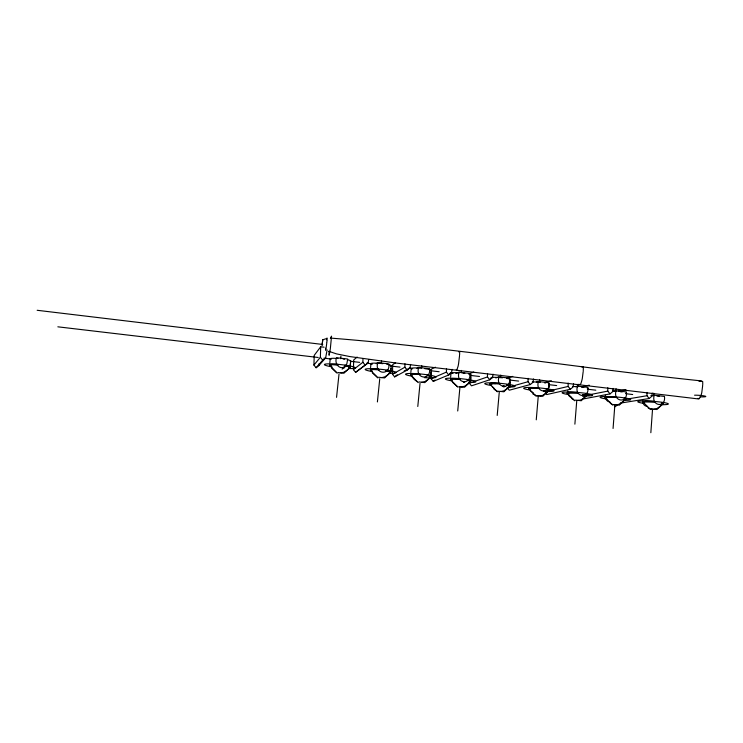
<?xml version="1.0" encoding="UTF-8"?>
<svg xmlns="http://www.w3.org/2000/svg" width="743" height="743" viewBox="0 0 743 743"><rect width="100%" height="100%" fill="white"/><g stroke="black" fill="none" stroke-linecap="round" stroke-linejoin="round"><path stroke-width="1.11" d="M574.757 400.793L567.169 393.01L577.822 392.861M613.142 388.394L612.641 391.691L610.022 393.901L607.783 391.115L607.793 387.753M573.568 383.713L573.048 387.029L570.392 389.248L568.135 386.444L568.163 383.072M533.539 378.976L533 382.301L530.307 384.54L528.032 381.716L528.069 378.326M493.055 374.184L492.498 377.528L489.758 379.775L487.464 376.942L487.519 373.525M489.758 379.775L471.461 385.831L469.335 383.193L469.372 381.075M452.088 369.336L451.512 372.698L448.726 374.955L433.253 381.382L431.116 378.735L431.237 372.354M448.726 374.955L446.422 372.104L446.487 368.667M410.647 364.432L410.043 367.813L407.22 370.079L404.898 367.209L404.981 363.754M407.22 370.079L394.635 376.887L392.48 374.231L392.703 364.609L395.573 362.816M368.714 359.463L368.091 362.872L365.222 365.147L362.89 362.259L362.974 358.785M365.222 365.147L355.591 372.345L353.417 369.67L353.677 360.002L357.123 357.039M327.134 349.879L325.638 357.866L318.812 365.63L316.109 367.757L313.927 365.064L314.224 355.349L320.688 346.786L324.124 347.195M313.927 365.064L320.372 357.244L320.688 346.786M654.258 395.22C650.757 406.17 666.146 408.39 664.465 396.428L654.258 395.22L651.109 395.74M616.086 390.716C612.529 401.74 628.067 403.951 626.405 391.933L616.086 390.716L612.919 391.329M577.497 386.156C573.865 397.264 589.552 399.455 587.927 387.391L577.497 386.156L575.37 386.639M538.461 381.549C534.774 392.741 550.609 394.904 549.012 382.794L538.461 381.549L536.325 382.134M498.99 376.887C495.237 388.162 511.23 390.307 509.661 378.15L498.99 376.887L495.785 377.946M459.072 372.178C455.245 383.527 471.396 385.663 469.864 373.45L459.072 372.178L455.868 373.488M702.739 384.716L702.72 381.772A1.737 0.789 -82.4 0 0 702.544 381.354L699.014 381.28M418.69 367.413C414.798 378.846 431.116 380.964 429.603 368.695L418.69 367.413L416.925 368.333M702.683 385.496L701.791 392.545A13.142 5.944 -82.6 0 1 701.058 395.22L699.33 398.629L697.853 398.406M377.843 362.593C373.887 374.11 390.372 376.199 388.886 363.894L377.843 362.593L376.181 363.754M650.84 432.714L652.53 409.319M653.515 395.61L653.691 393.177M613.068 428.47L614.86 404.944M615.91 391.18L616.096 388.728M583.246 370.72L583.357 367.348A1.765 0.594 -82.7 0 0 583.236 366.931L581.425 366.708M586.97 393.614L586.849 395.118L581.258 400.756L578.073 400.384A4.932 4.699 71.5 0 0 578.723 400.421L581.314 399.753L584.026 397.867A33.751 32.218 68.9 0 0 585.716 396.251L586.543 395.267A2.006 1.904 71.4 0 0 586.719 394.904L586.97 393.372M574.878 424.169L576.772 400.533M577.887 386.694L578.082 384.224M536.26 419.823L538.266 396.065M539.437 382.153L539.65 379.682M548.678 388.199L548.993 384.484M583.181 371.556L582.326 378.298A13.365 4.458 -82.9 0 1 581.695 381.029C581.305 381.958 580.599 386.044 579.178 384.363M548.724 387.679L548.798 386.843M510.218 379.914L509.679 386.1L503.912 391.784L498.172 391.217M497.206 415.43L499.324 391.552M500.568 377.565L500.791 375.085M459.592 355.052L459.676 351.987L458.607 351.801M510.014 382.283L509.54 385.886A2.025 1.95 69.3 0 1 509.364 386.249L508.509 387.242A34.094 32.98 65.4 0 1 506.772 388.868L503.977 390.772L501.321 391.44A4.987 4.811 69.3 0 1 500.661 391.403L500.68 391.403M450.648 377.082L451.01 373.172M457.725 410.99L459.954 386.982M461.254 372.93L461.487 370.432M471.016 375.299L470.449 381.512L464.598 387.224L458.83 386.657M459.527 355.823L458.598 363.541A13.606 2.87 -83.1 0 1 458.069 366.336L456.694 370.358L456.239 369.559M470.793 377.676L470.31 381.298A2.034 1.969 67.4 0 1 470.124 381.661L469.26 382.664A34.271 33.361 62.4 0 1 467.486 384.298L464.654 386.202L461.97 386.871A5.006 4.867 67.4 0 1 461.301 386.843L461.319 386.834M410.842 372.419L411.213 368.482M431.367 370.627L430.773 376.868L424.829 382.608L418.848 381.902M417.789 406.495L420.036 383.332M421.504 368.24L421.755 365.732M431.246 371.955L430.634 376.655A2.043 1.997 64.4 0 1 430.448 377.026L429.565 378.029A34.457 33.741 57.5 0 1 427.773 379.664L424.894 381.586L422.173 382.255A5.034 4.922 64.2 0 1 421.662 382.236M370.571 367.581L370.971 363.624M377.398 401.944L379.766 378.661M381.308 363.494L381.558 360.977M391.273 365.9L390.642 372.178L384.614 377.946L378.558 377.23M327.022 340.545L327.078 338.046A16.392 1.319 -83.3 0 0 326.836 338.288L326.521 339.226M329.808 362.807L330.226 358.832M350.724 361.126L350.064 367.432L343.935 373.227L337.861 372.494M391.032 368.305L390.512 371.964A2.053 2.015 59.1 0 1 390.316 372.336L389.416 373.339A34.67 34.113 49.3 0 1 387.605 374.992L384.688 376.915L381.93 377.593A5.062 4.987 58.4 0 1 381.243 377.555L381.252 377.518M336.551 397.347L339.031 373.943M340.647 358.702L340.916 356.166M350.585 362.463L349.925 367.218A2.062 2.043 48.5 0 1 349.73 367.59L348.82 368.602A34.921 34.447 36.4 0 1 346.972 370.255L344.018 372.197L341.223 372.865A5.09 5.034 46.5 0 1 340.535 372.828L340.517 372.791M326.883 341.836L326.966 341.028M326.818 342.421L326.428 345.69A8.173 0.65 -83.3 0 1 326.075 348.058L325.62 350.222L325.573 348.43A8.303 0.669 -83.2 0 1 325.583 348.151M652.261 393.019L651.778 396.307L649.206 398.508L620.256 403.133M624.835 398.554L624.668 399.344A1.997 1.885 72.1 0 1 624.501 399.706L623.683 400.691A33.584 31.847 69.9 0 1 622.021 402.288L619.337 404.173L616.783 404.833A4.913 4.644 72.2 0 1 616.151 404.805L619.29 405.167L625.569 399.223L624.361 398.517M548.52 389.62L548.343 390.419A2.015 1.932 70.5 0 1 548.167 390.781L547.322 391.775M612.845 405.204L605.183 397.681L606.799 397.068L612.306 397.226M330.394 338.362L331.536 336.152L330.384 348.244A13.848 1.161 -83.3 0 1 329.966 351.114L329.112 355.265L329.047 352.173A14.052 1.189 -83.2 0 1 329.103 351.188M318.812 365.63L319.211 363.513M322.128 345.17L322.703 339.83L325.824 338.771M650.506 409.569L642.862 401.861L654.267 401.814M322.741 339.848L322.1 345.179M662.05 404.099L661.242 405.074A33.416 31.485 70.7 0 1 659.598 406.672L656.961 408.539L654.434 409.207A4.885 4.597 72.7 0 1 653.803 409.17L651.212 408.901M345.402 366.327L346.842 363.764L347.705 359.027L336.533 357.708C333.997 363.346 339.904 370.813 345.402 366.327L342.142 369.16M316.109 367.757L322.731 360.151L325.638 357.866M662.171 403.068L663.258 403.635L656.914 409.532L653.905 409.105M547.359 389.629L548.993 390.242L542.799 396.298L536.966 395.629L537.533 395.815M433.253 381.382L434.98 379.989M394.635 376.887L397.264 374.788M355.591 372.345L368.091 362.872M353.417 369.67L362.89 362.259M614.712 406.876L616.82 405.511M509.392 385.756L510.051 385.162L507.683 384.54M642.788 402.074L643.93 402.511M392.48 374.231L404.898 367.209M404.146 371.036L410.043 367.813M548.158 390.289L549.003 389.722L546.179 388.951M431.302 369.16L435.389 367.2M586.496 394.774L587.518 394.236L586.116 393.753M431.116 378.735L446.422 372.104M449.422 373.58L451.512 372.698M539.604 395.852L539.632 395.908A4.96 4.755 70.6 0 0 540.235 395.954L542.854 395.285L545.613 393.391A33.918 32.599 67.4 0 0 547.322 391.775M348.82 367.729L350.12 367.042L347.213 366.206M469.483 373.664L473.755 372.029M469.335 383.193L487.464 376.942M490.324 378.261L492.498 377.528M575.463 400.106L578.138 400.328M507.265 378.122L512.754 376.395M469.817 381.28L470.663 380.555L467.366 379.719M508.249 387.298L528.032 381.716M530.307 384.54L509.261 390.224L507.144 387.605M544.638 382.534L551.371 380.76M605.183 397.681L606.492 398.137M389.759 372.271L390.79 371.797L385.868 370.553M546.802 391.44L568.135 386.444M429.77 376.952L430.986 376.497L429.798 376.664M570.392 389.248L546.653 394.57L545.251 392.833M581.611 386.899L589.255 385.19M582.661 396.065L584.843 395.638M587.026 395.211L607.783 391.115M618.204 391.217L625.95 389.731M583.645 398.88L610.022 393.901M508.463 386.146L510.079 385.691L506.967 384.651M624.826 399.446L646.977 395.74L649.206 398.508M567.169 393.242L568.636 393.716M538.963 388.31L528.756 388.375L530.381 389.248M336.988 364.274L329.66 364.497L330.802 365.435M378.113 369.095L371.788 368.983L370.469 369.271L370.98 369.995M469.799 381.484L470.746 381.15L468.657 380.416M458.96 378.558L450.713 378.661L451.54 379.589M584.109 394.904L582.503 394.895M337.935 364.776L331.926 364.497L329.595 365.045L337.164 373.255M498.702 383.221C497.197 383.546 488.504 382.171 490.724 384.168M537.997 387.818C536.27 388.199 528.004 386.694 529.48 388.7M419.721 374.351L414.176 374.212M576.847 392.369C575.156 392.564 565.98 391.477 568.2 393.186M389.787 371.983C392.592 371.333 387.623 370.339 386.75 370.283M459.917 379.06C457.242 379.329 452.097 377.741 450.574 379.617L457.957 387.261M615.278 396.873L605.248 397.18L606.074 397.616M499.667 383.713L493.974 383.546M653.283 401.322L645.936 401.071L642.825 401.554L643.215 401.991M616.253 397.366L610.365 397.171M495.804 383.592L489.813 383.825L491.69 384.725M545.13 390.688L543.449 390.827A10.188 1.059 4.8 0 0 545.195 390.855M582.484 395.183L584.082 395.192M547.693 390.586L548.483 390.632M585.995 395.062L587.481 394.737L586.097 394.041M450.574 379.617L451.512 379.877M662.227 402.669L663.295 403.105L662.385 403.421M415.931 374.249L410.647 374.5L411.891 375.252M343.665 367.562L344.576 367.562M624.38 398.229L625.615 398.694L624.844 399.028M330.486 338.084C454.512 347.78 577.664 368.017 701.411 380.908M378.057 369.642L370.906 369.475L370.339 369.782L370.952 370.283M344.836 365.751L348.541 366.531M329.994 365.528L330.774 365.64M544.34 390.437L545.139 390.484M464.124 381.531L465.025 381.614M503.085 386.081L504.878 386.323A10.188 1.077 5.1 0 1 502.974 386.239M343.693 367.265L344.603 367.358M57.843 326.818L318.199 357.485M323.957 358.163L330.867 358.98M350.455 361.284L359.668 362.37M366.578 363.188L372.336 363.866M390.772 366.03L399.985 367.116M409.198 368.203L412.653 368.612M431.089 370.785L439.15 371.732M450.676 373.088L452.979 373.357M470.254 375.391L479.476 376.478M510.571 380.147L518.642 381.094M548.594 384.623L556.656 385.571M587.759 389.23L595.821 390.186M625.773 393.706L632.683 394.524M698.745 398.982L397.356 363.197L349.823 356.566L336.533 353.891L328.824 351.318M37.15 310.286L322.768 344.464M652.001 409.105L651.527 409.031M467.338 380.007L469.752 380.713M427.262 375.317L431.005 376.292L427.29 375.029M546.161 389.239L548.315 389.908M614.117 404.703L613.56 404.526L616.226 404.74M348.885 367.181L350.12 366.884L344.891 365.203M425.609 377.007L426.445 377.165A10.235 1.105 5.5 0 1 425.553 377.138M609.873 402C606.529 401.824 605.071 398.248 605.387 395.313M419.749 374.054L412.291 373.72L410.814 373.989L411.13 374.686M647.042 406.328C643.726 406.142 642.286 402.585 642.584 399.669M650.329 408.845L647.961 407.768M536.102 395.582L532.972 393.855L533.697 394.412M612.037 404.266L610.263 403.347M497.197 391.069L494.067 389.332M377.091 376.961L372.317 372.828M371.342 370.376L371.816 370.571M573.8 399.79L571.506 398.378M533.279 393.001L530.706 391.134M571.265 397.421L569.435 396.418L568.2 394.412M457.001 386.211L452.431 382.246M417.213 381.586L414.204 379.45L411.408 375.884M336.17 372.159L331.582 368.082M662.208 402.947L662.923 403.319A10.263 1.003 4.2 0 1 661.419 404.034M493.872 388.125L492.275 386.657M528.737 388.747L536.26 396.335M489.869 384.205L497.327 391.821M410.833 374.974L418.151 382.645M370.636 370.274L377.881 377.973M320.372 357.244L322.731 360.151M567.791 390.902L567.884 392.889M646.977 392.397L646.977 395.74M694.566 395.192A6.919 0.734 3.8 0 1 705.209 396.149A6.919 0.734 3.8 0 1 700.194 396.846M332.047 366.875A15.529 1.7 6.1 0 1 327.802 363.875A15.529 1.7 6.1 0 1 351.188 366.243A15.529 1.7 6.1 0 1 348.523 368.537M372.262 371.565A15.427 1.681 5.8 0 1 368.992 368.695A15.427 1.681 5.8 0 1 392.239 371.045A15.427 1.681 5.8 0 1 388.645 373.227M412.031 376.209A15.352 1.662 5.5 0 1 410.74 373.46A15.352 1.662 5.5 0 1 434.376 376.218A15.352 1.662 5.5 0 1 424.337 377.648M452.236 380.945A15.306 1.644 5.3 0 1 449.218 378.196A15.306 1.644 5.3 0 1 472.297 380.351A15.306 1.644 5.3 0 1 468.508 382.469M464.57 382.292A15.306 1.644 5.3 0 1 463.53 382.218M491.114 385.478A15.278 1.616 5.1 0 1 488.736 382.849A15.278 1.616 5.1 0 1 511.565 384.902A15.278 1.616 5.1 0 1 508.249 387.019M504.376 386.871A15.278 1.616 5.1 0 1 503.345 386.815M530.428 390.103A15.278 1.588 4.8 0 1 528.31 387.447A15.278 1.588 4.8 0 1 551.863 389.741A15.278 1.588 4.8 0 1 543.765 391.403M568.432 394.542A15.297 1.56 4.6 0 1 566.937 392.007A15.297 1.56 4.6 0 1 590.295 394.189A15.297 1.56 4.6 0 1 582.726 395.88M606.892 399.056A15.343 1.532 4.4 0 1 603.864 396.539A15.343 1.532 4.4 0 1 626.795 398.276A15.343 1.532 4.4 0 1 624.129 400.366M347.594 359.779A10.346 1.198 6.1 0 1 350.232 361.321M331.034 359.38A10.346 1.198 6.1 0 1 337.972 358.47M343.108 359.008A10.346 1.198 6.1 0 1 344.511 359.213M344.696 365.732A10.346 1.133 6.1 0 1 348.904 367.72M344.464 367.729A10.346 1.133 6.1 0 1 343.517 367.683M330.709 365.797A10.346 1.133 6.1 0 1 338.084 364.915M386.824 364.265A10.272 1.189 5.8 0 1 390.939 366.03M371.89 364.265A10.272 1.189 5.8 0 1 373.023 363.16A10.272 1.189 5.8 0 1 382.729 363.671M385.728 370.534A10.281 1.124 5.8 0 1 389.815 372.392M371.779 370.692A10.281 1.124 5.8 0 1 379.209 369.735M424.755 368.649A10.226 1.17 5.5 0 1 430.708 370.803M411.975 368.983A10.226 1.17 5.5 0 1 420.417 368.166M427.922 375.577A10.235 1.105 5.5 0 1 429.333 377.119M411.845 375.373A10.235 1.105 5.5 0 1 419.869 374.491M468.499 373.989A10.198 1.161 5.3 0 1 470.57 375.41M451.391 373.553A10.198 1.161 5.3 0 1 459.128 372.8M462.768 373.116A10.198 1.161 5.3 0 1 464.886 373.376M467.226 380.119A10.198 1.096 5.3 0 1 469.4 381.698M464.969 381.735A10.198 1.096 5.3 0 1 463.028 381.633M451.985 380.147A10.198 1.096 5.3 0 1 459.063 379.116M506.466 378.345A10.179 1.142 5 0 1 509.995 379.97M491.457 377.453A10.179 1.142 5 0 1 502.482 377.806M506.856 384.763A10.188 1.077 5.1 0 1 508.537 386.267M491.708 384.865A10.188 1.077 5.1 0 1 498.813 383.769M548.705 383.667A10.179 1.124 4.8 0 1 548.743 384.54M532.285 381.939A10.179 1.124 4.8 0 1 540.3 382.292M544.452 382.784A10.179 1.124 4.8 0 1 545.659 382.97M546.746 389.49A10.188 1.059 4.8 0 1 547.74 390.753M530.4 389.378A10.188 1.059 4.8 0 1 529.954 388.236A10.188 1.059 4.8 0 1 539.112 388.45M587.323 388.227A10.188 1.105 4.6 0 1 587.332 388.998M572.779 386.509A10.188 1.105 4.6 0 1 577.673 386.75M581.945 387.177A10.188 1.105 4.6 0 1 583.84 387.447M586.06 394.161A10.198 1.04 4.6 0 1 582.521 395.304M568.655 393.846A10.198 1.04 4.6 0 1 568.609 392.759A10.198 1.04 4.6 0 1 577.98 393.001M625.977 392.991A10.216 1.077 4.3 0 1 625.977 393.223M612.464 391.069A10.216 1.077 4.3 0 1 615.343 391.227M620.321 391.71A10.216 1.077 4.3 0 1 622.188 391.97M624.324 398.638A10.226 1.022 4.4 0 1 624.417 399.613M606.502 398.267A10.226 1.022 4.4 0 1 606.845 397.226A10.226 1.022 4.4 0 1 616.411 397.505M644.06 403.393A15.399 1.505 4.2 0 1 642.082 400.979A15.399 1.505 4.2 0 1 665.291 402.827A15.399 1.505 4.2 0 1 660.434 404.703M651.128 395.573A10.253 1.059 4.2 0 1 653.32 395.703M656.933 396.028A10.253 1.059 4.2 0 1 659.533 396.353M643.94 402.641A10.263 1.003 4.2 0 1 644.655 401.647A10.263 1.003 4.2 0 1 654.416 401.954"/></g></svg>
